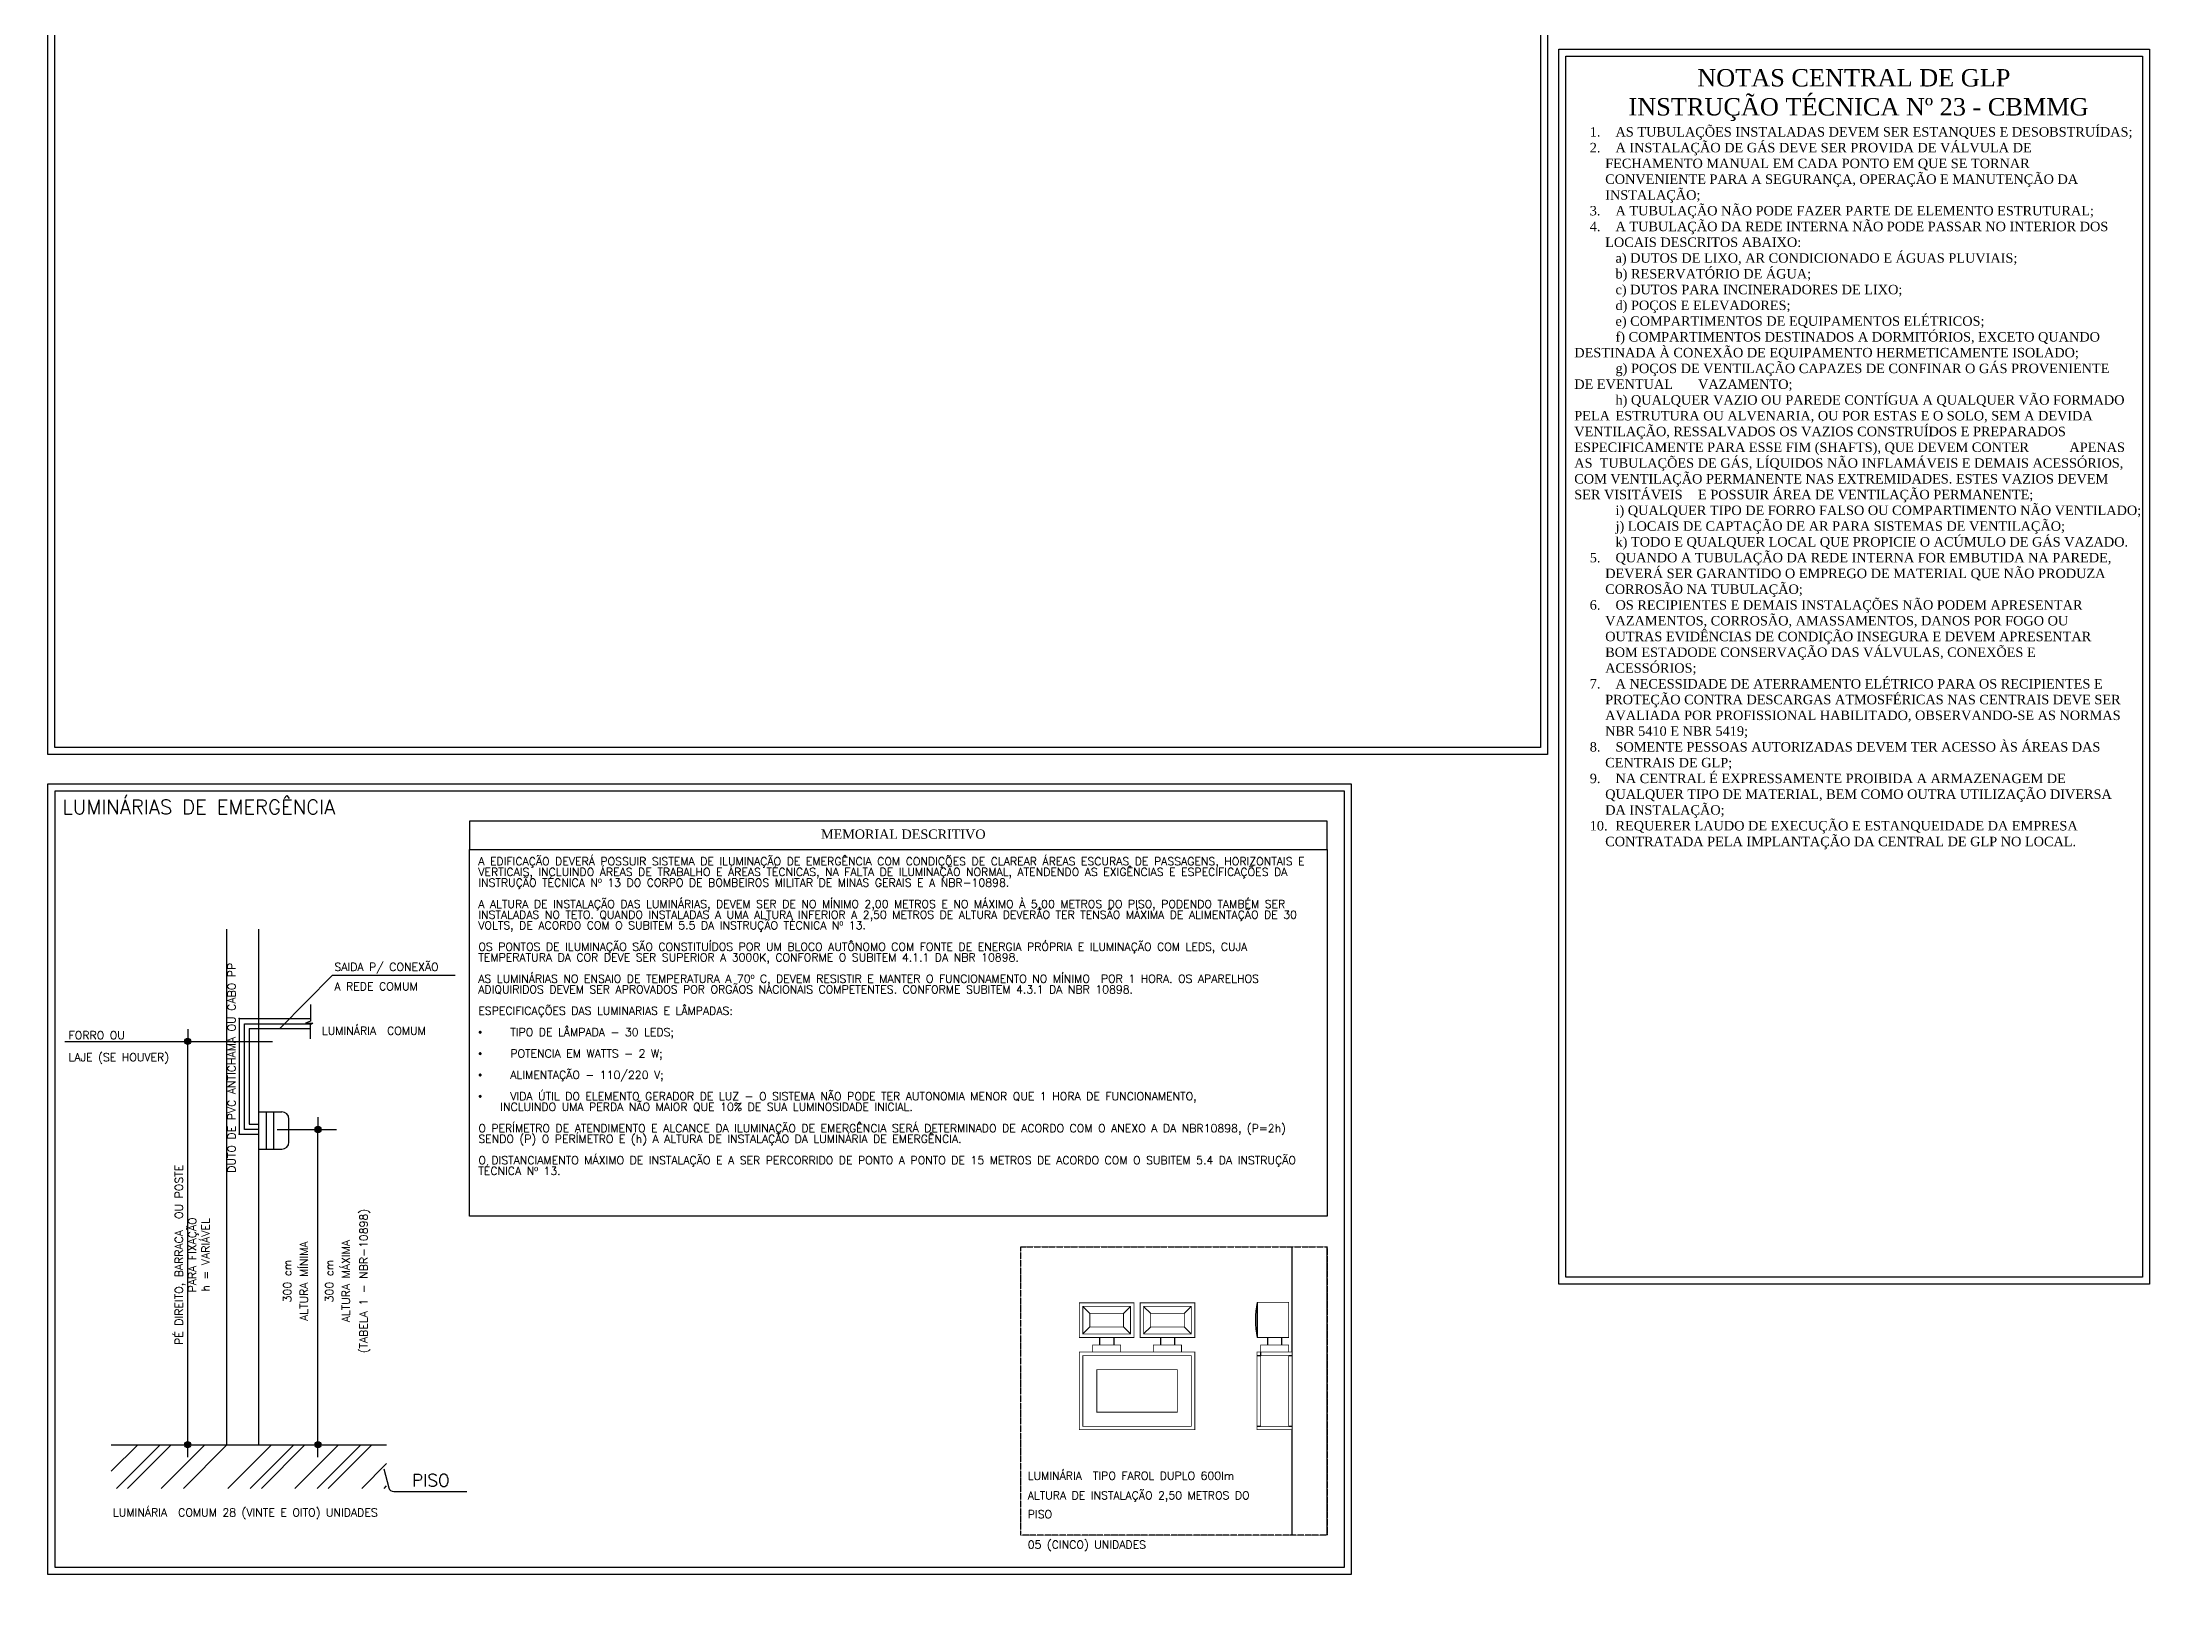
# Model space of a CAD drawing. Header units: metres. Extents: x -1783 to 21505, y -57 to 13660.
# Drawn here: x 328 to 3971, y 8607 to 11268 of the extents above; entities that cross this region are included whole.
import ezdxf

# ---------------------------------------------------------------- set-up
doc = ezdxf.new("R2010")
doc.units = ezdxf.units.M
doc.header["$MEASUREMENT"] = 0
doc.linetypes.add('DASHDOT', pattern=[1, 0.5, -0.25, 0, -0.25])
for name, color, linetype in [('colorida chamar atenção', 10, 'Continuous'), ('cotas', 7, 'Continuous'), ('P025', 3, 'Continuous'), ('P03', 7, 'Continuous'), ('P06', 7, 'Continuous'), ('TEXTO', 7, 'Continuous')]:
    doc.layers.add(name, color=color, linetype=linetype)
doc.styles.add('NR', font='SIMPLEX.SHX')
doc.styles.add('SR80-50', font='romans.shx', dxfattribs={"height": 10})

msp = doc.modelspace()

# ---------------------------------------------------------------- hatches: boundary and pattern name
at = {"layer": 'cotas'}
h = msp.add_hatch(color=7, dxfattribs=at)
h.dxf.hatch_style = 1
h.paths.add_polyline_path([(9417.498, 13659.963), (-1782.502, 13659.963), (-1782.502, 5739.963), (9417.498, 5739.963)])
h.paths.add_polyline_path([(-1515.835, 13593.296), (9284.165, 13593.296), (9284.165, 5806.63), (-1515.835, 5806.63)], flags=16)
at = {"layer": 'P03'}
h = msp.add_hatch(color=256, dxfattribs=at)
edge = h.paths.add_edge_path()
edge.add_arc((578.396, 9546.311), 5.35, 360, 720)
h = msp.add_hatch(color=256, dxfattribs=at)
edge = h.paths.add_edge_path()
edge.add_arc((803.012, 9394.592), 5.35, 360, 720)
h = msp.add_hatch(color=256, dxfattribs=at)
edge = h.paths.add_edge_path()
edge.add_arc((578.396, 8851.32), 5.35, 360, 720)
h = msp.add_hatch(color=256, dxfattribs=at)
edge = h.paths.add_edge_path()
edge.add_arc((803.012, 8851.32), 5.35, 360, 720)
h = msp.add_hatch(dxfattribs=at)
h.set_pattern_fill('ANSI32', color=256, scale=12.839696, style=0)
h.set_pattern_definition([(45, (-10068.39, 7745.5), (-86.4778, 86.4778), []), (45, (-10010.74, 7745.5), (-86.4778, 86.4778), [])])
h.paths.add_polyline_path([(921.105, 8851.32), (446.698, 8851.32), (446.698, 8776.207), (921.105, 8776.207)])
h = msp.add_hatch(dxfattribs=at)
h.set_pattern_fill('ANSI32', color=256, scale=8.559798, style=0)
h.set_pattern_definition([(45, (-10068.39, 7745.495), (-57.6519, 57.6519), []), (45, (-10029.96, 7745.495), (-57.6519, 57.6519), [])])
h.paths.add_polyline_path([(921.105, 8851.32), (446.698, 8851.32), (446.698, 8776.207), (921.105, 8776.207)])

# ---------------------------------------------------------------- linework, layer by layer
at = {"layer": 'colorida chamar atenção', "color": 10}
for p, q in [((700.033, 9424.96), (740.567, 9424.96)), ((713.823, 9424.96), (713.823, 9360.674)), ((726.463, 9424.96), (726.463, 9360.674)), ((752.894, 9373.001), (752.894, 9412.634)), ((700.033, 9360.674), (740.567, 9360.674))]:
    msp.add_line(p, q, dxfattribs=at)
at = {"layer": 'colorida chamar atenção'}
for p, q in [((2121.58, 9089.778), (2133.682, 9077.676)), ((2191.582, 9077.676), (2203.684, 9089.778)), ((2226.403, 9089.778), (2238.505, 9077.676)), ((2296.405, 9077.676), (2308.507, 9089.778)), ((2421.951, 9096.702), (2421.951, 9036.193)), ((2121.58, 9042.244), (2133.682, 9054.346)), ((2150.53, 9036.193), (2150.53, 9023.115)), ((2174.734, 9036.193), (2174.734, 9023.115)), ((2191.582, 9054.346), (2203.684, 9042.244)), ((2226.403, 9042.244), (2238.505, 9054.346)), ((2255.353, 9036.193), (2255.353, 9023.115)), ((2279.557, 9036.193), (2279.557, 9023.115)), ((2296.405, 9054.346), (2308.507, 9042.244)), ((2440.103, 9036.193), (2440.103, 9023.115)), ((2464.307, 9036.193), (2464.307, 9023.115)), ((2421.951, 9004.962), (2428.002, 9004.962)), ((2428.002, 9011.013), (2428.002, 9004.962)), ((2476.409, 9004.962), (2482.46, 9004.962)), ((2421.951, 8883.216), (2428.002, 8883.216)), ((2476.409, 8883.216), (2482.46, 8883.216))]:
    msp.add_line(p, q, dxfattribs=at)
at = {"layer": 'colorida chamar atenção', "const_width": 1.37}
for points in [[(2115.529, 9095.828), (2209.735, 9095.828), (2209.735, 9036.193), (2115.529, 9036.193)], [(2121.58, 9089.778), (2203.684, 9089.778), (2203.684, 9042.244), (2121.58, 9042.244)], [(2133.682, 9077.676), (2191.582, 9077.676), (2191.582, 9054.346), (2133.682, 9054.346)], [(2314.558, 9095.828), (2220.352, 9095.828), (2220.352, 9036.193), (2314.558, 9036.193)], [(2308.507, 9089.778), (2226.403, 9089.778), (2226.403, 9042.244), (2308.507, 9042.244)], [(2238.505, 9077.676), (2296.405, 9077.676), (2296.405, 9054.346), (2238.505, 9054.346)], [(2115.529, 9011.013), (2314.558, 9011.013), (2314.558, 8877.165), (2115.529, 8877.165)], [(2121.58, 9004.962), (2308.507, 9004.962), (2308.507, 8883.216), (2121.58, 8883.216)], [(2421.951, 9011.013), (2482.46, 9011.013), (2482.46, 8877.165), (2421.951, 8877.165)], [(2428.002, 9004.962), (2476.409, 9004.962), (2476.409, 8883.216), (2428.002, 8883.216)], [(2145.784, 8980.759), (2284.303, 8980.759), (2284.303, 8907.42), (2145.784, 8907.42)]]:
    msp.add_lwpolyline(points, close=True, dxfattribs=at)
for points in [[(2421.951, 9036.193), (2440.103, 9036.193), (2476.409, 9036.193), (2476.409, 9096.702), (2421.951, 9096.702)], [(2186.836, 9011.013), (2138.428, 9011.013), (2138.428, 9023.115), (2186.836, 9023.115), (2186.836, 9011.013)], [(2291.658, 9011.013), (2243.251, 9011.013), (2243.251, 9023.115), (2291.658, 9023.115), (2291.658, 9011.013)], [(2421.951, 9011.013), (2482.46, 9011.013), (2482.46, 8877.165), (2421.951, 8877.165)], [(2476.409, 9011.013), (2428.002, 9011.013), (2428.002, 9023.115), (2476.409, 9023.115), (2476.409, 9011.013)]]:
    msp.add_lwpolyline(points, dxfattribs=at)
at = {"layer": 'colorida chamar atenção', "color": 10}
for centre, start, end in [((740.567, 9412.634), 0, 90), ((740.567, 9373.001), 270, 0)]:
    msp.add_arc(centre, 12.326, start, end, dxfattribs=at)
at = {"layer": 'colorida chamar atenção'}
msp.add_arc((2581.577, 9066.448), 162.468, 169.267797, 190.732203, dxfattribs=at)
at = {"layer": 'P025', "color": 7}
for points in [[(2942.238, 11256.253), (3960.427, 11256.253), (3960.427, 9127.971), (2942.238, 9127.971)], [(2954.238, 11244.253), (3948.427, 11244.253), (3948.427, 9139.971), (2954.238, 9139.971)], [(337.55, 9990.12), (2584.31, 9990.12), (2584.31, 8627.534), (337.55, 8627.534)], [(349.652, 9978.019), (2572.208, 9978.019), (2572.208, 8639.635), (349.652, 8639.635)], [(1064.374, 9877.089), (2542.969, 9877.089), (2542.969, 9926.005), (1064.374, 9926.005)], [(1064.374, 9877.089), (2542.969, 9877.089), (2542.969, 9245.412), (1064.374, 9245.412)]]:
    msp.add_lwpolyline(points, close=True, dxfattribs=at)
at = {"layer": 'P03'}
for p, q in [((645.037, 9739.964), (645.037, 8851.32)), ((700.384, 9739.964), (700.384, 8851.32)), ((736.943, 9568.544), (828.019, 9660.676)), ((828.019, 9660.676), (1039.215, 9660.676)), ((667.052, 9585.663), (789.715, 9585.663)), ((667.052, 9585.663), (667.052, 9386.681)), ((790.193, 9610.142), (790.193, 9581.185)), ((366.573, 9546.311), (724.342, 9546.311)), ((578.396, 9567.711), (578.396, 9551.661)), ((676.094, 9576.6), (790.735, 9576.6)), ((676.094, 9394.592), (676.094, 9576.6)), ((684.172, 9568.544), (789.715, 9568.544)), ((684.172, 9568.544), (684.172, 9403.801)), ((790.193, 9581.185), (781.623, 9577.911)), ((781.623, 9577.911), (794.226, 9577.911)), ((794.226, 9577.911), (789.689, 9574.89)), ((789.689, 9574.89), (789.689, 9550.968)), ((578.396, 8856.67), (578.396, 9540.961)), ((684.172, 9403.801), (700.384, 9403.801)), ((803.012, 9415.992), (803.012, 9399.942)), ((667.052, 9386.681), (700.384, 9386.681)), ((699.947, 9394.592), (676.094, 9394.592)), ((732.483, 9394.592), (835.111, 9394.592)), ((803.012, 8856.67), (803.012, 9389.242)), ((446.698, 8851.32), (921.105, 8851.32)), ((578.396, 8829.921), (578.396, 8845.97)), ((803.012, 8829.921), (803.012, 8845.97)), ((916.52, 8809.677), (925.223, 8776.972)), ((933.495, 8770.613), (1059.761, 8770.613))]:
    msp.add_line(p, q, dxfattribs=at)
at = {"layer": 'P03', "color": 7}
for p, q in [((2482.46, 9011.013), (2482.46, 9192.541)), ((2542.969, 8695.638), (2542.969, 9192.541)), ((2482.46, 8695.638), (2482.46, 8877.165))]:
    msp.add_line(p, q, dxfattribs=at)
at = {"layer": 'P03', "color": 7, "linetype": 'DASHDOT'}
msp.add_lwpolyline([(2014.797, 9192.541), (2542.969, 9192.541), (2542.969, 8695.638), (2014.797, 8695.638)], close=True, dxfattribs=at)
at = {"layer": 'P03'}
for centre in [(578.396, 9546.311), (803.012, 9394.592), (578.396, 8851.32), (803.012, 8851.32)]:
    msp.add_circle(centre, 5.35, dxfattribs=at)
msp.add_arc((933.495, 8779.173), 8.56, 194.900751, 270, dxfattribs=at)
for p in [(667.052, 9585.663), (667.052, 9386.681), (700.384, 9394.592), (803.012, 9394.592)]:
    msp.add_point(p, dxfattribs=at)
at = {"layer": 'P06', "color": 7}
for points in [[(337.55, 13439.02), (2922.486, 13439.02), (2922.486, 10040.642), (337.55, 10040.642)], [(349.55, 13427.02), (2910.486, 13427.02), (2910.486, 10052.642), (349.55, 10052.642)]]:
    msp.add_lwpolyline(points, close=True, dxfattribs=at)

# ---------------------------------------------------------------- texts
at = {"layer": 'P03'}
for s, height, style, p in [('LUMINÁRIAS DE EMERGÊNCIA  ', 24.83297, 'SR80-50', (362.273, 9937.926)), ('SAIDA P/ CONEXÃO', 13.79609, 'SR80-50', (831.301, 9667.767)), ('A REDE COMUM', 13.79609, 'SR80-50', (831.301, 9634.318)), ('FORRO OU', 13.7961, 'SR80-50', (373.043, 9550.048)), ('LUMINÁRIA  COMUM', 13.79609, 'SR80-50', (809.752, 9557.787)), ('LAJE (SE HOUVER)', 13.79609, 'SR80-50', (373.043, 9512.206)), (' PISO', 21.3995, 'NR', (950.222, 8779.334)), ('LUMINÁRIA  TIPO FAROL DUPLO 600lm', 13.79609, 'SR80-50', (2026.508, 8791.009)), ('LUMINÁRIA  COMUM 28 (VINTE E OITO) UNIDADES ', 13.79609, 'SR80-50', (449.519, 8727.646)), ('ALTURA DE INSTALAÇÃO 2,50 METROS DO', 13.79609, 'SR80-50', (2026.508, 8757.229)), ('PISO', 13.7961, 'SR80-50', (2026.508, 8724.655)), ('05 (CINCO) UNIDADES', 13.79609, 'SR80-50', (2026.508, 8672.284))]:
    msp.add_text(s, height=height, dxfattribs=dict(at, style=style)).set_placement(p)
at = {"layer": 'P03', "style": 'SR80-50'}
msp.add_text('DUTO DE PVC ANTICHAMA OU CABO PP', height=13.79609, rotation=90, dxfattribs=at).set_placement((661.026, 9319.892))
at = {"layer": 'P03', "insert": (1597.068, 9938.448), "char_height": 21.51438, "attachment_point": 1}
msp.add_mtext_dynamic_manual_height_columns('{\\fTimes New Roman|b0|i0|c0|p18;\\H0.75x;                    \\P            MEMORIAL DESCRITIVO}', width=372.91466, gutter_width=12.5, heights=[127.137], dxfattribs=at)
at = {"layer": 'P03', "insert": (1079.378, 9863.57), "char_height": 13.796093, "width": 1452.25972, "attachment_point": 1, "line_spacing_factor": 0.8, "style": 'SR80-50'}
msp.add_mtext('\\A1;A EDIFICAÇÃO DEVERÁ POSSUIR SISTEMA DE ILUMINAÇÃO DE EMERGÊNCIA COM CONDIÇÕES DE CLAREAR ÁREAS ESCURAS DE PASSAGENS, HORIZONTAIS E VERTICAIS, INCLUINDO ÁREAS DE TRABALHO E ÁREAS TÉCNICAS, NA FALTA DE ILUMINAÇÃO NORMAL, ATENDENDO AS EXIGÊNCIAS E ESPECIFICAÇÕES DA INSTRUÇÃO TÉCNICA Nº 13 DO CORPO DE BOMBEIROS MILITAR DE MINAS GERAIS E A NBR-10898.\\P\\PA ALTURA DE INSTALAÇÃO DAS LUMINÁRIAS, DEVEM SER DE NO MÍNIMO 2,00 METROS E NO MÁXIMO À 5,00 METROS DO PISO, PODENDO TAMBÉM SER INSTALADAS NO TETO. QUANDO INSTALADAS A UMA ALTURA INFERIOR A 2,50 METROS DE ALTURA DEVERÃO TER TENSÃO MÁXIMA DE ALIMENTAÇÃO DE 30 VOLTS, DE ACORDO COM O SUBITEM 5.5 DA INSTRUÇÃO TÉCNICA Nº 13.\\P\\POS PONTOS DE ILUMINAÇÃO SÃO CONSTITUÍDOS POR UM BLOCO AUTÔNOMO COM FONTE DE ENERGIA PRÓPRIA E ILUMINAÇÃO COM LEDS, CUJA TEMPERATURA DA COR DEVE SER SUPERIOR A 3000K, CONFORME O SUBITEM 4.1.1 DA NBR 10898.\\P\\PAS LUMINÁRIAS NO ENSAIO DE TEMPERATURA A 70º C, DEVEM RESISTIR E MANTER O FUNCIONAMENTO NO MÍNIMO  POR 1 HORA. OS APARELHOS ADIQUIRIDOS DEVEM SER APROVADOS POR ORGÃOS NACIONAIS COMPETENTES. CONFORME SUBITEM 4.3.1 DA NBR 10898.\\P\\PESPECIFICAÇÕES DAS LUMINARIAS E LÂMPADAS:\\P\\P{\\fSymbol|b0|i0|c2|p18;·^I}TIPO DE LÂMPADA - 30 LEDS;\\P\\P{\\fSymbol|b0|i0|c2|p18;·^I}POTENCIA EM WATTS - 2 W;\\P\\P{\\fSymbol|b0|i0|c2|p18;·^I}ALIMENTAÇÃO - 110/220 V;\\P\\P{\\fSymbol|b0|i0|c2|p18;·^I}VIDA ÚTIL DO ELEMENTO GERADOR DE LUZ - O SISTEMA NÃO PODE TER AUTONOMIA MENOR QUE 1 HORA DE FUNCIONAMENTO,\\P    INCLUINDO UMA PERDA NÃO MAIOR QUE 10% DE SUA LUMINOSIDADE INICIAL.\\P\\PO PERÍMETRO DE ATENDIMENTO E ALCANCE DA ILUMINAÇÃO DE EMERGÊNCIA SERÁ DETERMINADO DE ACORDO COM O ANEXO A DA NBR10898, (P=2h) SENDO (P) O PERÍMETRO E (h) A ALTURA DE INSTALAÇÃO DA LUMINÁRIA DE EMERGÊNCIA.\\P\\PO DISTANCIAMENTO MÁXIMO DE INSTALAÇÃO E A SER PERCORRIDO DE PONTO A PONTO DE 15 METROS DE ACORDO COM O SUBITEM 5.4 DA INSTRUÇÃO TÉCNICA Nº 13.', dxfattribs=at)
at = {"layer": 'P03', "attachment_point": 5, "rotation": 90, "style": 'SR80-50'}
for s, insert, char_height in [('PÉ DIREITO, BARRACA  OU POSTE\\PPARA FIXAÇÃO\\Ph = VARIÁVEL', (586.332, 9178.486), 13.79609), ('(TABELA 1 - NBR-10898)', (884.013, 9133.244), 13.79609), ('ALTURA MÍNIMA', (778.659, 9133.244), 13.79609), ('ALTURA MÁXIMA', (851.12, 9133.244), 13.79609), ('300 cm', (750.085, 9133.244), 13.7961), ('300 cm', (822.546, 9133.244), 13.7961)]:
    msp.add_mtext(s, dxfattribs=dict(at, insert=insert, char_height=char_height))
at = {"layer": 'TEXTO', "color": 0, "insert": (2968.733, 11221.831), "char_height": 17.782897, "width": 950.21676, "attachment_point": 1}
msp.add_mtext('\\pi211.96;{\\fTimes New Roman|b0|i0|c0|p18;\\H1.687x;\\C256;NOTAS CENTRAL DE GLP\\P\\pi82.17; INSTRUÇÃO TÉCNICA Nº 23 - CBMMG\\H0.54337x;\\P\\pi-26.674,l53.349;1.^IAS TUBULAÇÕES INSTALADAS DEVEM SER ESTANQUES E DESOBSTRUÍDAS;\\P2.^IA INSTALAÇÃO DE GÁS DEVE SER PROVIDA DE VÁLVULA DE FECHAMENTO MANUAL EM CADA PONTO EM QUE SE TORNAR CONVENIENTE PARA A SEGURANÇA, OPERAÇÃO E MANUTENÇÃO DA INSTALAÇÃO;\\P3.^IA TUBULAÇÃO NÃO PODE FAZER PARTE DE ELEMENTO ESTRUTURAL;\\P4.^IA TUBULAÇÃO DA REDE INTERNA NÃO PODE PASSAR NO INTERIOR DOS LOCAIS DESCRITOS ABAIXO:\\P\\pi0,l0;^Ia) DUTOS DE LIXO, AR CONDICIONADO E ÁGUAS PLUVIAIS; \\P^Ib) RESERVATÓRIO DE ÁGUA; \\P^Ic) DUTOS PARA INCINERADORES DE LIXO; \\P^Id) POÇOS E ELEVADORES; \\P^Ie) COMPARTIMENTOS DE EQUIPAMENTOS ELÉTRICOS; \\P^If) COMPARTIMENTOS DESTINADOS A DORMITÓRIOS, EXCETO QUANDO DESTINADA À CONEXÃO DE EQUIPAMENTO HERMETICAMENTE ISOLADO; \\P^Ig) POÇOS DE VENTILAÇÃO CAPAZES DE CONFINAR O GÁS PROVENIENTE DE EVENTUAL ^IVAZAMENTO; \\P^Ih) QUALQUER VAZIO OU PAREDE CONTÍGUA A QUALQUER VÃO FORMADO PELA ^IESTRUTURA OU ALVENARIA, OU POR ESTAS E O SOLO, SEM A DEVIDA  VENTILAÇÃO, RESSALVADOS OS VAZIOS CONSTRUÍDOS E PREPARADOS ESPECIFICAMENTE PARA ESSE FIM (SHAFTS), QUE DEVEM CONTER ^IAPENAS AS  TUBULAÇÕES DE GÁS, LÍQUIDOS NÃO INFLAMÁVEIS E DEMAIS ACESSÓRIOS, COM VENTILAÇÃO PERMANENTE NAS EXTREMIDADES. ESTES VAZIOS DEVEM    SER VISITÁVEIS ^IE POSSUIR ÁREA DE VENTILAÇÃO PERMANENTE;\\P^Ii) QUALQUER TIPO DE FORRO FALSO OU COMPARTIMENTO NÃO VENTILADO; \\P^Ij) LOCAIS DE CAPTAÇÃO DE AR PARA SISTEMAS DE VENTILAÇÃO;\\P^Ik) TODO E QUALQUER LOCAL QUE PROPICIE O ACÚMULO DE GÁS VAZADO.\\P\\pi-26.674,l53.349;5.^IQUANDO A TUBULAÇÃO DA REDE INTERNA FOR EMBUTIDA NA PAREDE, DEVERÁ SER GARANTIDO O EMPREGO DE MATERIAL QUE NÃO PRODUZA CORROSÃO NA TUBULAÇÃO;\\P6.^IOS RECIPIENTES E DEMAIS INSTALAÇÕES NÃO PODEM APRESENTAR VAZAMENTOS, CORROSÃO, AMASSAMENTOS, DANOS POR FOGO OU OUTRAS EVIDÊNCIAS DE CONDIÇÃO INSEGURA E DEVEM APRESENTAR BOM ESTADODE CONSERVAÇÃO DAS VÁLVULAS, CONEXÕES E ACESSÓRIOS;\\P7.^IA NECESSIDADE DE ATERRAMENTO ELÉTRICO PARA OS RECIPIENTES E PROTEÇÃO CONTRA DESCARGAS ATMOSFÉRICAS NAS CENTRAIS DEVE SER AVALIADA POR PROFISSIONAL HABILITADO, OBSERVANDO-SE AS NORMAS NBR 5410 E NBR 5419;\\P8.^ISOMENTE PESSOAS AUTORIZADAS DEVEM TER ACESSO ÀS ÁREAS DAS CENTRAIS DE GLP;\\P9.^INA CENTRAL É EXPRESSAMENTE PROIBIDA A ARMAZENAGEM DE QUALQUER TIPO DE MATERIAL, BEM COMO OUTRA UTILIZAÇÃO DIVERSA DA INSTALAÇÃO;\\P10.^IREQUERER LAUDO DE EXECUÇÃO E ESTANQUEIDADE DA EMPRESA CONTRATADA PELA IMPLANTAÇÃO DA CENTRAL DE GLP NO LOCAL.\\P\\pi0,l0;\\P \\P\\P }', dxfattribs=at)

doc.saveas('drawing.dxf')
